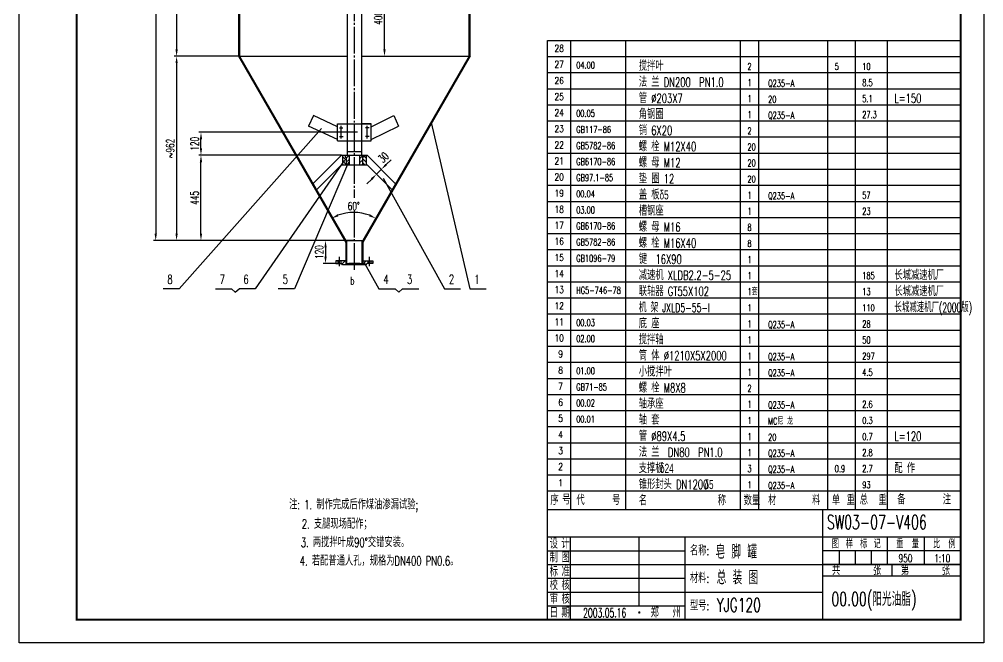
# Model space of a CAD drawing. Extents: x 0 to 5040, y 0 to 7128.
# Drawn here: x 0 to 5040, y 0 to 3254 of the extents above; entities that cross this region are included whole.
import ezdxf
from ezdxf.enums import TextEntityAlignment as Align

# ---------------------------------------------------------------- set-up
doc = ezdxf.new("R2010")
doc.units = 0
doc.header["$LTSCALE"] = 10
doc.header["$MEASUREMENT"] = 0
doc.header["$PDMODE"] = 3
doc.linetypes.add('C2', pattern=[17, 14, -1, 1, -1])
doc.layers.get('0').update_dxf_attribs({"linetype": 'CONTINUOUS'})
doc.layers.get('DEFPOINTS').update_dxf_attribs({"linetype": 'CONTINUOUS'})
for name, color, linetype in [('CENTER', 4, 'C2'), ('DIM', 3, 'CONTINUOUS'), ('TXT', 6, 'CONTINUOUS'), ('XH', 6, 'CONTINUOUS')]:
    doc.layers.add(name, color=color, linetype=linetype)
doc.styles.add('GREEKS', font='greeks', dxfattribs={"width": 0.6667})
doc.styles.add('HZFSD', font='ROMANS', dxfattribs={"width": 0.6667, "bigfont": 'HZFSD'})
doc.styles.add('ROMANC', font='romanc.shx', dxfattribs={"width": 0.8, "bigfont": 'hzfsd.shx'})
doc.styles.add('ROMANS', font='ROMANS.shx', dxfattribs={"width": 0.6667, "bigfont": 'hzfsd.shx'})
doc.dimstyles.new('ARROW', dxfattribs={"dimscale": 10, "dimtxt": 5, "dimasz": 2.2, "dimexe": 1, "dimexo": 0, "dimgap": 1, "dimtad": 1, "dimdec": 0, "dimdsep": 46, "dimtxsty": 'ROMANS', "dimcen": 0, "dimclrd": 3, "dimclre": 3, "dimclrt": 6, "dimadec": 0, "dimazin": 0, "dimtfac": 0.571429, "dimtdec": 0, "dimtix": 1, "dimtofl": 0, "dimtmove": 2, "dimatfit": 3, "dimfxl": 1, "dimtolj": 1, "dimarcsym": 0})

# ---------------------------------------------------------------- blocks, each defined once
blk = doc.blocks.new('*D1')
at = {"color": 3, "linetype": 'ByBlock'}
for p, q in [((1144.7, 3061.4), (810.1, 3061.4)), ((822.1, 3025.4), (822.1, 2135.3)), ((1750.7, 2099.3), (810.1, 2099.3))]:
    blk.add_line(p, q, dxfattribs=at)
for points in [[(816.1, 3025.4), (828.1, 3025.4), (822.1, 3061.4)], [(816.1, 2135.3), (828.1, 2135.3), (822.1, 2099.3)]]:
    blk.add_solid(points, dxfattribs=at)
at = {"layer": 'DEFPOINTS', "color": 0, "linetype": 'ByBlock'}
for p in [(1144.7, 3061.4), (822.1, 2099.3), (1750.7, 2099.3)]:
    blk.add_point(p, dxfattribs=at)
at = {"color": 6, "linetype": 'ByBlock', "insert": (789.1, 2580.3), "char_height": 42, "attachment_point": 5, "rotation": 90, "style": 'HZFSD'}
blk.add_mtext('\\A1;~962', dxfattribs=at)
blk = doc.blocks.new('*D2')
at = {"color": 3, "linetype": 'ByBlock'}
for p, q in [((1140.7, 5061.4), (810.1, 5061.4)), ((822.1, 5025.4), (822.1, 3097.4)), ((1144.7, 3061.4), (810.1, 3061.4))]:
    blk.add_line(p, q, dxfattribs=at)
for points in [[(816.1, 5025.4), (828.1, 5025.4), (822.1, 5061.4)], [(816.1, 3097.4), (828.1, 3097.4), (822.1, 3061.4)]]:
    blk.add_solid(points, dxfattribs=at)
at = {"layer": 'DEFPOINTS', "color": 0, "linetype": 'ByBlock'}
for p in [(1140.7, 5061.4), (822.1, 3061.4), (1144.7, 3061.4)]:
    blk.add_point(p, dxfattribs=at)
at = {"color": 6, "linetype": 'ByBlock', "insert": (789.1, 4061.4), "char_height": 42, "attachment_point": 5, "rotation": 90, "style": 'HZFSD'}
blk.add_mtext('\\A1;2000', dxfattribs=at)
blk = doc.blocks.new('*D3')
at = {"color": 3, "linetype": 'ByBlock'}
for p, q in [((1535.6, 5184.4), (701, 5184.4)), ((713, 5148.4), (713, 2135.3)), ((1740.2, 2099.3), (701, 2099.3))]:
    blk.add_line(p, q, dxfattribs=at)
for points in [[(707, 5148.4), (719, 5148.4), (713, 5184.4)], [(707, 2135.3), (719, 2135.3), (713, 2099.3)]]:
    blk.add_solid(points, dxfattribs=at)
at = {"layer": 'DEFPOINTS', "color": 0, "linetype": 'ByBlock'}
for p in [(1535.6, 5184.4), (713, 2099.3), (1740.2, 2099.3)]:
    blk.add_point(p, dxfattribs=at)
at = {"color": 6, "linetype": 'ByBlock', "insert": (680, 3641.8), "char_height": 42, "attachment_point": 5, "rotation": 90, "style": 'HZFSD'}
blk.add_mtext('\\A1;~3085', dxfattribs=at)
blk = doc.blocks.new('*D9')
at = {"color": 3, "linetype": 'ByBlock'}
for p, q in [((1796.4, 3428.1), (1920.6, 3428.1)), ((1908.6, 3064.1), (1908.6, 3392.1)), ((1788.7, 3028.1), (1920.6, 3028.1))]:
    blk.add_line(p, q, dxfattribs=at)
for points in [[(1902.6, 3392.1), (1914.6, 3392.1), (1908.6, 3428.1)], [(1902.6, 3064.1), (1914.6, 3064.1), (1908.6, 3028.1)]]:
    blk.add_solid(points, dxfattribs=at)
at = {"layer": 'DEFPOINTS', "color": 0, "linetype": 'ByBlock'}
for p in [(1796.4, 3428.1), (1908.6, 3428.1), (1788.7, 3028.1)]:
    blk.add_point(p, dxfattribs=at)
at = {"color": 6, "linetype": 'ByBlock', "insert": (1875.6, 3228.1), "char_height": 42, "attachment_point": 5, "rotation": 90, "style": 'HZFSD'}
blk.add_mtext('\\A1;400', dxfattribs=at)
blk = doc.blocks.new('A$C69914E65')
for p, q in [((31.7, 165.3), (0, 97.3)), ((189.2, 91.9), (31.7, 165.3)), ((409, 91.9), (556.6, 165.3)), ((556.6, 165.3), (588.3, 97.3)), ((189.2, 9.1), (0, 97.3)), ((189.2, 112.5), (409, 112.5)), ((189.2, 112.5), (253.5, 112.5)), ((189.2, 0), (189.2, 112.5)), ((409, 112.5), (344.8, 112.5)), ((409, 0), (409, 112.5)), ((409, 9.1), (588.3, 97.3)), ((189.2, 0), (409, 0))]:
    blk.add_line(p, q)
at = {"layer": 'CENTER'}
for p, q in [((203.1, 84.4), (225.3, 84.4)), ((214.2, 16.7), (214.2, 98.4)), ((395.2, 84.4), (372.9, 84.4)), ((384, 16.7), (384, 98.4)), ((202.6, 28.1), (225.8, 28.1)), ((320.1, 56.3), (278.2, 56.3)), ((395.7, 28.1), (372.4, 28.1))]:
    blk.add_line(p, q, dxfattribs=at)
blk = doc.blocks.new('*D18')
at = {"color": 3, "linetype": 'ByBlock'}
for p, q in [((1710.7, 2099.3), (1588.4, 2099.3)), ((1600.4, 2063.3), (1600.4, 2015.3)), ((1654.6, 1979.3), (1588.4, 1979.3))]:
    blk.add_line(p, q, dxfattribs=at)
for points in [[(1594.4, 2063.3), (1606.4, 2063.3), (1600.4, 2099.3)], [(1594.4, 2015.3), (1606.4, 2015.3), (1600.4, 1979.3)]]:
    blk.add_solid(points, dxfattribs=at)
at = {"layer": 'DEFPOINTS', "color": 0, "linetype": 'ByBlock'}
for p in [(1710.7, 2099.3), (1600.4, 1979.3), (1654.6, 1979.3)]:
    blk.add_point(p, dxfattribs=at)
at = {"color": 6, "linetype": 'ByBlock', "insert": (1567.4, 2039.3), "char_height": 42, "attachment_point": 5, "rotation": 90, "style": 'HZFSD'}
blk.add_mtext('\\A1;120', dxfattribs=at)
blk = doc.blocks.new('*D19')
at = {"color": 3, "linetype": 'ByBlock'}
blk.add_arc((1747.7, 2017), 229.4, 69.0019, 110.9981, dxfattribs=at)
for points in [[(1668.1, 2225.7), (1662.9, 2236.5), (1633, 2215.6)], [(1832.5, 2236.5), (1827.3, 2225.7), (1862.4, 2215.6)]]:
    blk.add_solid(points, dxfattribs=at)
at = {"layer": 'DEFPOINTS', "color": 0, "linetype": 'ByBlock'}
for p in [(1144.7, 3061.4), (2350.7, 3061.4), (1787.6, 2242.9), (1706.2, 2088.9), (1795.2, 2099.3)]:
    blk.add_point(p, dxfattribs=at)
at = {"color": 6, "linetype": 'ByBlock', "insert": (1747.7, 2279.4), "char_height": 42, "attachment_point": 5, "style": 'HZFSD'}
blk.add_mtext('\\A1;60°', dxfattribs=at)
blk = doc.blocks.new('*D20')
at = {"color": 3, "linetype": 'ByBlock'}
for p, q in [((1917.5, 2496.1), (1942.9, 2521.5)), ((1867, 2445.6), (1892, 2470.6)), ((1892.7, 2469.9), (1883.5, 2479.1)), ((1841.6, 2420.2), (1816.1, 2394.7)), ((1867.7, 2444.9), (1858.5, 2454.1))]:
    blk.add_line(p, q, dxfattribs=at)
for points in [[(1913.2, 2500.3), (1921.7, 2491.8), (1892, 2470.6)], [(1837.3, 2424.4), (1845.8, 2415.9), (1867, 2445.6)]]:
    blk.add_solid(points, dxfattribs=at)
at = {"layer": 'DEFPOINTS', "color": 0, "linetype": 'ByBlock'}
for p in [(1892, 2470.6), (1892.7, 2469.9), (1867.7, 2444.9)]:
    blk.add_point(p, dxfattribs=at)
at = {"color": 6, "linetype": 'ByBlock', "insert": (1902.8, 2533.5), "char_height": 42, "attachment_point": 5, "rotation": 45, "style": 'HZFSD'}
blk.add_mtext('\\A1;30', dxfattribs=at)
blk = doc.blocks.new('*D21')
at = {"color": 3, "linetype": 'ByBlock'}
for p, q in [((1683.2, 2544.4), (937.5, 2544.4)), ((949.5, 2135.3), (949.5, 2508.4)), ((1750.7, 2099.3), (937.5, 2099.3))]:
    blk.add_line(p, q, dxfattribs=at)
for points in [[(943.5, 2508.4), (955.5, 2508.4), (949.5, 2544.4)], [(943.5, 2135.3), (955.5, 2135.3), (949.5, 2099.3)]]:
    blk.add_solid(points, dxfattribs=at)
at = {"layer": 'DEFPOINTS', "color": 0, "linetype": 'ByBlock'}
for p in [(949.5, 2544.4), (1683.2, 2544.4), (1750.7, 2099.3)]:
    blk.add_point(p, dxfattribs=at)
at = {"color": 6, "linetype": 'ByBlock', "insert": (916.5, 2321.8), "char_height": 42, "attachment_point": 5, "rotation": 90, "style": 'HZFSD'}
blk.add_mtext('\\A1;445', dxfattribs=at)
blk = doc.blocks.new('*D23')
at = {"color": 3, "linetype": 'ByBlock'}
for p, q in [((1750.7, 2664.4), (937.5, 2664.4)), ((949.5, 2580.4), (949.5, 2628.4)), ((1683.2, 2544.4), (937.5, 2544.4))]:
    blk.add_line(p, q, dxfattribs=at)
for points in [[(943.5, 2628.4), (955.5, 2628.4), (949.5, 2664.4)], [(943.5, 2580.4), (955.5, 2580.4), (949.5, 2544.4)]]:
    blk.add_solid(points, dxfattribs=at)
at = {"layer": 'DEFPOINTS', "color": 0, "linetype": 'ByBlock'}
for p in [(949.5, 2664.4), (1750.7, 2664.4), (1683.2, 2544.4)]:
    blk.add_point(p, dxfattribs=at)
at = {"color": 6, "linetype": 'ByBlock', "insert": (916.5, 2604.4), "char_height": 42, "attachment_point": 5, "rotation": 90, "style": 'HZFSD'}
blk.add_mtext('\\A1;120', dxfattribs=at)

msp = doc.modelspace()

# ---------------------------------------------------------------- hatches: boundary and pattern name
at = {"layer": 'XH'}
h = msp.add_hatch(dxfattribs=at)
h.set_pattern_fill('ANSI31', color=256, scale=6, angle=90, style=0)
h.set_pattern_definition([(135, (-5, 943.389), (-10.6066, -10.6066), [])])
h.paths.add_polyline_path([(1708.22, 2534.41), (1703.22, 2534.41), (1703.22, 2544.41), (1688.22, 2544.41), (1688.22, 2494.41), (1708.22, 2494.41)])
h = msp.add_hatch(dxfattribs=at)
h.set_pattern_fill('ANSI31', color=256, scale=6, style=0)
h.set_pattern_definition([(45, (-5, 943.389), (-10.6066, 10.6066), [])])
h.paths.add_polyline_path([(1723.22, 2544.41), (1703.22, 2544.41), (1703.22, 2534.41), (1708.22, 2534.41), (1708.22, 2494.41), (1723.22, 2494.41)])
h = msp.add_hatch(dxfattribs=at)
h.set_pattern_fill('ANSI31', color=256, scale=6, style=0)
h.set_pattern_definition([(45, (5, 943.389), (-10.6066, 10.6066), [])])
h.paths.add_polyline_path([(1793.22, 2534.41), (1798.22, 2534.41), (1798.22, 2544.41), (1778.22, 2544.41), (1778.22, 2494.41), (1793.22, 2494.41)])
h = msp.add_hatch(dxfattribs=at)
h.set_pattern_fill('ANSI31', color=256, scale=6, angle=90, style=0)
h.set_pattern_definition([(135, (5, 943.389), (-10.6066, -10.6066), [])])
h.paths.add_polyline_path([(1793.22, 2494.41), (1813.22, 2494.41), (1813.22, 2544.41), (1798.22, 2544.41), (1798.22, 2534.41), (1793.22, 2534.41)])
h = msp.add_hatch(dxfattribs=at)
h.set_pattern_fill('ANSI31', color=256, scale=6, style=0)
h.set_pattern_definition([(45, (-15.391, 325.517), (-12.72792, 12.72792), [])])
h.paths.add_polyline_path([(1688.79, 1972.92), (1706.22, 1972.92), (1706.22, 1993.18), (1680.4, 1993.18), (1680.4, 1979.25), (1683.72, 1979.25)])
h.paths.add_polyline_path([(1664.61, 1979.25), (1664.61, 1993.18), (1654.61, 1993.18), (1654.61, 1979.25)])
h = msp.add_hatch(dxfattribs=at)
h.set_pattern_fill('ANSI31', color=256, scale=6, style=0)
h.set_pattern_definition([(45, (15.391, 725.517), (-10.6066, 10.6066), [])])
h.paths.add_polyline_path([(1795.22, 1993.18), (1795.22, 1972.92), (1812.66, 1972.92), (1817.73, 1979.25), (1821.04, 1979.25), (1821.04, 1993.18)])
h.paths.add_polyline_path([(1846.84, 1993.18), (1836.84, 1993.18), (1836.84, 1979.25), (1846.84, 1979.25)])

# ---------------------------------------------------------------- linework, layer by layer
for p, q in [((1144.72, 5056.41), (1144.72, 3061.41)), ((2350.72, 3061.41), (2350.72, 5056.41)), ((2356.72, 3061.41), (2356.72, 5056.41)), ((1150.72, 4412.35), (1150.72, 3061.41)), ((1712.72, 3431.41), (1712.72, 2544.41)), ((1788.72, 3431.41), (1788.72, 2544.41)), ((2760, 120), (2760, 3144)), ((1144.72, 3061.41), (1712.72, 3061.41)), ((1144.72, 3061.41), (1706.22, 2088.86)), ((1150.72, 3061.41), (1706.22, 2099.25)), ((1788.72, 3061.41), (2356.72, 3061.41)), ((2350.72, 3061.41), (1795.22, 2099.25)), ((2356.72, 3061.41), (1795.22, 2088.86)), ((1683.22, 2544.41), (1534.87, 2396.05)), ((1683.22, 2544.41), (1818.22, 2544.41)), ((1688.22, 2544.41), (1688.22, 2494.41)), ((1703.22, 2544.41), (1703.22, 2534.41)), ((1703.22, 2534.41), (1708.22, 2534.41)), ((1708.22, 2534.41), (1708.22, 2494.41)), ((1712.72, 2564.41), (1788.72, 2564.41)), ((1723.22, 2544.41), (1723.22, 2494.41)), ((1723.22, 2544.41), (1723.22, 2494.41)), ((1778.22, 2544.41), (1778.22, 2494.41)), ((1798.22, 2534.41), (1793.22, 2534.41)), ((1793.22, 2534.41), (1793.22, 2494.41)), ((1798.22, 2544.41), (1798.22, 2534.41)), ((1813.22, 2544.41), (1813.22, 2494.41)), ((1818.22, 2544.41), (1966.58, 2396.05)), ((1683.22, 2494.41), (1553.17, 2364.35)), ((1683.22, 2494.41), (1818.22, 2494.41)), ((1750.72, 2494.41), (1750.65, 2494.41)), ((1818.22, 2494.41), (1948.28, 2364.35)), ((1706.22, 2099.25), (1706.22, 1972.92)), ((1706.22, 2099.25), (1795.22, 2099.25)), ((1710.72, 2099.25), (1710.72, 1979.25)), ((1790.72, 2099.25), (1790.72, 1979.25)), ((1795.22, 2099.25), (1795.22, 1975.02)), ((1706.22, 1993.18), (1654.61, 1993.18)), ((1654.61, 1993.18), (1654.61, 1979.25)), ((1654.61, 1979.25), (1683.72, 1979.25)), ((1664.61, 1993.18), (1664.61, 1979.35)), ((1672.33, 1979.25), (1683.72, 1979.25)), ((1680.4, 1993.18), (1680.4, 1979.35)), ((1688.79, 1972.92), (1683.72, 1979.25)), ((1812.66, 1972.92), (1688.79, 1972.92)), ((1706.22, 1979.25), (1795.22, 1979.25)), ((1779.83, 1979.25), (1721.61, 1979.25)), ((1795.22, 1993.18), (1846.84, 1993.18)), ((1812.66, 1972.92), (1817.73, 1979.25)), ((1846.84, 1979.25), (1817.73, 1979.25)), ((1821.04, 1993.18), (1821.04, 1979.35)), ((1836.84, 1993.18), (1836.84, 1979.35)), ((1846.84, 1993.18), (1846.84, 1979.25)), ((2760, 792), (4920, 792)), ((2760, 696), (4920, 696)), ((2760, 696), (4920, 696))]:
    msp.add_line(p, q)
at = {"color": 3}
for p, q in [((4920, 480), (4200, 480)), ((4920, 408), (4200, 408)), ((4920, 348), (4200, 348))]:
    msp.add_line(p, q, dxfattribs=at)
at = {"const_width": 9.6}
msp.add_lwpolyline([(4920, 120), (4920, 7008), (300, 7008), (300, 120)], close=True, dxfattribs=at)
at = {"layer": 'CENTER'}
for p, q in [((1750.72, 6445.12), (1750.72, 2321.69)), ((1750.72, 2255.82), (1750.72, 1938.73)), ((1672.33, 2013.82), (1672.33, 1964.83)), ((1829.11, 2013.82), (1829.11, 1964.83))]:
    msp.add_line(p, q, dxfattribs=at)
at = {"layer": 'DEFPOINTS', "color": 0, "linetype": 'ByBlock'}
for p in [(2360.72, 3028.13), (2360.72, 3028.13), (1692, 1972.92)]:
    msp.add_point(p, dxfattribs=at)
at = {"layer": 'DIM'}
for p, q in [((4200, 120), (4200, 696)), ((2760, 552), (4920, 552)), ((2880, 120), (2880, 552)), ((3240, 192), (3240, 552)), ((3480, 120), (3480, 552)), ((2760, 480), (3480, 480)), ((2760, 408), (4920, 408)), ((2760, 336), (3480, 336)), ((2760, 264), (4200, 264)), ((2760, 192), (3480, 192))]:
    msp.add_line(p, q, dxfattribs=at)
at = {"layer": 'TXT', "color": 3}
for p, q in [((2760, 3144), (4920, 3144)), ((2883.09, 696), (2883.09, 3144)), ((3169.29, 696), (3169.29, 3144)), ((3769.29, 696), (3769.29, 3144)), ((3865.29, 696), (3865.29, 3144)), ((4225.29, 696), (4225.29, 3144)), ((4369.29, 696), (4369.29, 3144)), ((4537.29, 696), (4537.29, 3144)), ((2760, 3060), (4920, 3060)), ((2760, 2976), (4920, 2976)), ((2760, 2892), (4920, 2892)), ((2760, 2808), (4920, 2808)), ((2760, 2724), (4920, 2724)), ((2760, 2640), (4920, 2640)), ((2760, 2556), (4920, 2556)), ((2760, 2472), (4920, 2472)), ((2760, 2388), (4920, 2388)), ((2760, 2304), (4920, 2304)), ((2760, 2220), (4920, 2220)), ((2760, 2136), (4920, 2136)), ((2760, 2052), (4920, 2052)), ((2760, 1968), (4920, 1968)), ((2760, 1884), (4920, 1884)), ((2760, 1800), (4920, 1800)), ((2760, 1716), (4920, 1716)), ((2760, 1632), (4920, 1632)), ((2760, 1548), (4920, 1548)), ((2760, 1464), (4920, 1464)), ((2760, 1380), (4920, 1380)), ((2760, 1296), (4920, 1296)), ((2760, 1212), (4920, 1212)), ((2760, 1128), (4920, 1128)), ((2760, 1044), (4920, 1044)), ((2760, 960), (4920, 960)), ((2760, 876), (4920, 876)), ((2760, 792), (4920, 792)), ((4536, 552), (4536, 408)), ((4728, 552), (4728, 408)), ((4284, 480), (4284, 408)), ((4368, 480), (4368, 408)), ((4452, 480), (4452, 408)), ((4560, 408), (4560, 348)), ((4920, 120), (4920, 182.05)), ((4846.24, 120), (4920, 120))]:
    msp.add_line(p, q, dxfattribs=at)
at = {"layer": 'TXT'}
msp.add_lwpolyline([(0, 0), (0, 7128), (5040, 7128), (5040, 0)], close=True, dxfattribs=at)
at = {"layer": 'TXT', "const_width": 6}
msp.add_lwpolyline([(3237, 157.74, 1), (3243, 157.74, 1)], format="xyb", close=True, dxfattribs=at)
at = {"layer": 'TXT'}
for points in [[(1700.15, 1993.18), (1706.22, 1993.18), (1706.26, 1999.36)], [(1706.22, 1979.25), (1712.83, 1979.25), (1706.22, 1972.92)], [(1795.22, 1979.25), (1788.61, 1979.25), (1795.22, 1972.92)], [(1801.29, 1993.18), (1795.22, 1993.18), (1795.19, 1999.36)]]:
    msp.add_solid(points, dxfattribs=at)
at = {"layer": 'XH'}
for p, q in [((1579.11, 2684.98), (835.05, 1847.78)), ((2151.8, 2716.4), (2355.11, 1847.78)), ((1698.82, 2519.2), (1232.25, 1847.78)), ((1719.69, 2508.07), (1437.56, 1847.78)), ((1902.2, 2424.62), (2222.18, 1847.78)), ((1804.57, 1981.96), (1879.68, 1847.78)), ((835.05, 1847.78), (751.05, 1847.78)), ((1024.7, 1847.78), (1108.7, 1847.78)), ((1128.48, 1829.92), (1108.7, 1847.78)), ((1128.48, 1829.92), (1148.25, 1847.78)), ((1232.25, 1847.78), (1148.25, 1847.78)), ((1437.56, 1847.78), (1353.56, 1847.78)), ((1879.68, 1847.78), (1963.68, 1847.78)), ((1983.46, 1829.92), (1963.68, 1847.78)), ((1983.46, 1829.92), (2003.23, 1847.78)), ((2003.23, 1847.78), (2087.23, 1847.78)), ((2222.18, 1847.78), (2306.18, 1847.78)), ((2355.11, 1847.78), (2439.11, 1847.78))]:
    msp.add_line(p, q, dxfattribs=at)

# ---------------------------------------------------------------- block references
at = {"xscale": 0.8, "yscale": 0.8, "zscale": 0.8}
msp.add_blockref('A$C69914E65', (1511.41, 2619.41), dxfattribs=at)

# ---------------------------------------------------------------- texts
at = {"layer": 'TXT'}
for s, height, style, width, p in [('28', 36, 'ROMANC', 0.8, (2796.8, 3084.62)), ('27', 36, 'ROMANC', 0.8, (2796.8, 3000.62)), ('04.00', 36, 'ROMANC', 0.6667, (2910.25, 2997)), ('搅拌叶', 48, 'HZFSD', 0.6667, (3237.56, 2986.05)), ('2', 36, 'ROMANC', 0.6667, (3805.24, 2989.93)), ('5', 36, 'ROMANC', 0.6667, (4261.24, 2989.93)), ('10', 36, 'ROMANC', 0.6667, (4405.24, 2989.93)), ('26', 36, 'ROMANC', 0.8, (2796.8, 2916.62)), ('法 兰 DN200  PN1.0', 48, 'HZFSD', 0.6667, (3237.56, 2902.05)), ('1', 36, 'ROMANC', 0.6667, (3805.24, 2905.93)), ('Q235-A', 36, 'ROMANC', 0.6667, (3913.16, 2902.61)), ('8.5', 36, 'ROMANC', 0.6667, (4405.24, 2905.93)), ('25', 36, 'ROMANC', 0.8, (2796.8, 2832.62)), ('管 %%C203X7', 48, 'HZFSD', 0.6667, (3237.56, 2818.05)), ('1', 36, 'ROMANC', 0.6667, (3805.24, 2821.93)), ('20', 36, 'ROMANC', 0.6667, (3913.16, 2818.61)), ('5.1', 36, 'ROMANC', 0.6667, (4405.24, 2821.93)), ('L=150', 48, 'HZFSD', 0.6667, (4573.34, 2818.05)), ('24', 36, 'ROMANC', 0.8, (2796.8, 2748.62)), ('00.05', 36, 'ROMANC', 0.6667, (2910.25, 2745)), ('角钢圈', 48, 'HZFSD', 0.6667, (3237.56, 2734.05)), ('1', 36, 'ROMANC', 0.6667, (3805.24, 2737.93)), ('1', 36, 'ROMANC', 0.6667, (3805.24, 2737.93)), ('27.3', 36, 'ROMANC', 0.6667, (4405.24, 2737.93)), ('Q235-A', 36, 'ROMANC', 0.6667, (3913.16, 2734.61)), ('Q235-A', 36, 'ROMANC', 0.6667, (3913.16, 2734.61)), ('23', 36, 'ROMANC', 0.8, (2796.8, 2664.62)), ('GB117-86', 36, 'ROMANC', 0.6667, (2910.25, 2661)), ('销 6X20', 48, 'HZFSD', 0.6667, (3237.56, 2650.05)), ('2', 36, 'ROMANC', 0.6667, (3805.24, 2653.93)), ('22', 36, 'ROMANC', 0.8, (2796.8, 2580.62)), ('GB5782-86', 36, 'ROMANC', 0.6667, (2910.25, 2577)), ('螺 栓 M12X40', 48, 'HZFSD', 0.6667, (3237.56, 2566.05)), ('20', 36, 'ROMANC', 0.6667, (3805.24, 2569.93)), ('21', 36, 'ROMANC', 0.8, (2796.8, 2496.62)), ('GB6170-86', 36, 'ROMANC', 0.6667, (2910.25, 2493)), ('螺 母 M12', 48, 'HZFSD', 0.6667, (3237.56, 2482.05)), ('20', 36, 'ROMANC', 0.6667, (3805.24, 2485.93)), ('20', 36, 'ROMANC', 0.8, (2796.8, 2412.62)), ('GB97.1-85', 36, 'ROMANC', 0.6667, (2910.25, 2409)), ('垫 圈 12', 48, 'HZFSD', 0.6667, (3237.56, 2398.05)), ('20', 36, 'ROMANC', 0.6667, (3805.24, 2401.93)), ('19', 36, 'ROMANC', 0.8, (2796.8, 2328.62)), ('00.04', 36, 'ROMANC', 0.6667, (2910.25, 2325)), ('盖 板', 48, 'HZFSD', 0.6667, (3237.56, 2314.05)), ('d5', 48, 'GREEKS', 0.6667, (3345.81, 2314.05)), ('1', 36, 'ROMANC', 0.6667, (3805.24, 2317.93)), ('Q235-A', 36, 'ROMANC', 0.6667, (3913.16, 2314.61)), ('57', 36, 'ROMANC', 0.6667, (4405.24, 2317.93)), ('18', 36, 'ROMANC', 0.8, (2796.8, 2244.62)), ('03.00', 36, 'ROMANC', 0.6667, (2910.25, 2241)), ('槽钢座', 48, 'HZFSD', 0.6667, (3237.56, 2230.05)), ('1', 36, 'ROMANC', 0.6667, (3805.24, 2233.93)), ('23', 36, 'ROMANC', 0.6667, (4405.24, 2233.93)), ('17', 36, 'ROMANC', 0.8, (2796.8, 2160.62)), ('GB6170-86', 36, 'ROMANC', 0.6667, (2910.25, 2157)), ('螺 母 M16', 48, 'HZFSD', 0.6667, (3237.56, 2146.05)), ('8', 36, 'ROMANC', 0.6667, (3805.24, 2149.93)), ('16', 36, 'ROMANC', 0.8, (2796.8, 2076.62)), ('GB5782-86', 36, 'ROMANC', 0.6667, (2910.25, 2073)), ('螺 栓 M16X40', 48, 'HZFSD', 0.6667, (3237.56, 2062.05)), ('8', 36, 'ROMANC', 0.6667, (3805.24, 2065.93)), ('15', 36, 'ROMANC', 0.8, (2796.8, 1992.62)), ('GB1096-79', 36, 'ROMANC', 0.6667, (2910.25, 1989)), ('键  16X90', 48, 'HZFSD', 0.6667, (3237.56, 1978.05)), ('1', 36, 'ROMANC', 0.6667, (3805.24, 1981.93)), ('14', 36, 'ROMANC', 0.8, (2796.8, 1908.62)), ('减速机 XLDB2.2-5-25', 48, 'HZFSD', 0.6667, (3237.56, 1894.05)), ('1', 36, 'ROMANC', 0.6667, (3805.24, 1897.93)), ('185', 36, 'ROMANC', 0.6667, (4405.24, 1897.93)), ('长城减速机厂', 48, 'HZFSD', 0.6667, (4573.34, 1894.05)), ('b', 40, 'HZFSD', 0.6667, (1729.22, 1869.8)), ('13', 36, 'ROMANC', 0.8, (2796.8, 1824.62)), ('HG5-746-78', 36, 'ROMANC', 0.6667, (2910.25, 1821)), ('联轴器 GT55X102', 48, 'HZFSD', 0.6667, (3237.56, 1810.05)), ('1套', 36, 'ROMANC', 0.6667, (3805.24, 1813.93)), ('13', 36, 'ROMANC', 0.6667, (4405.24, 1813.93)), ('长城减速机厂', 48, 'HZFSD', 0.6667, (4573.34, 1810.05)), ('12', 36, 'ROMANC', 0.8, (2796.8, 1740.62)), ('机 架 JXLD5-55-I', 45, 'ROMANC', 0.6667, (3237.56, 1726.05)), ('1', 36, 'ROMANC', 0.6667, (3805.24, 1729.93)), ('110', 36, 'ROMANC', 0.6667, (4405.24, 1729.93)), ('长城减速机厂(2000版)', 48, 'HZFSD', 0.6, (4573.34, 1726.05)), ('11', 36, 'ROMANC', 0.8, (2796.8, 1656.62)), ('00.03', 36, 'ROMANC', 0.6667, (2910.25, 1653)), ('底 座', 48, 'HZFSD', 0.6667, (3237.56, 1642.05)), ('1 ', 36, 'ROMANC', 0.6667, (3805.24, 1645.93)), ('Q235-A', 36, 'ROMANC', 0.6667, (3913.16, 1642.61)), ('28', 36, 'ROMANC', 0.6667, (4405.24, 1645.93)), ('10', 36, 'ROMANC', 0.8, (2796.8, 1572.62)), ('02.00', 36, 'ROMANC', 0.6667, (2910.25, 1569)), ('搅拌轴', 48, 'HZFSD', 0.6667, (3237.56, 1558.05)), ('1', 36, 'ROMANC', 0.6667, (3805.24, 1561.93)), ('50', 36, 'ROMANC', 0.6667, (4405.24, 1561.93)), (' 9', 36, 'ROMANC', 0.8, (2796.8, 1488.62)), ('筒 体 %%C1210X5X2000', 48, 'HZFSD', 0.6667, (3237.56, 1474.05)), ('1 ', 36, 'ROMANC', 0.6667, (3805.24, 1477.93)), ('297', 36, 'ROMANC', 0.6667, (4405.24, 1477.93)), ('Q235-A', 36, 'ROMANC', 0.6667, (3913.16, 1474.61)), (' 8', 36, 'ROMANC', 0.8, (2796.8, 1404.62)), ('01.00', 36, 'ROMANC', 0.6667, (2910.25, 1401)), ('小搅拌叶', 48, 'HZFSD', 0.6667, (3237.56, 1390.05)), ('1', 36, 'ROMANC', 0.6667, (3805.24, 1393.93)), ('Q235-A', 36, 'ROMANC', 0.6667, (3913.16, 1390.61)), ('4.5', 36, 'ROMANC', 0.6667, (4405.24, 1393.93)), (' 7', 36, 'ROMANC', 0.8, (2796.8, 1320.62)), ('GB71-85', 36, 'ROMANC', 0.6667, (2910.25, 1317)), ('螺 栓 M8X8', 48, 'HZFSD', 0.6667, (3237.56, 1306.05)), ('2', 36, 'ROMANC', 0.6667, (3805.24, 1309.93)), (' 6', 36, 'ROMANC', 0.8, (2796.8, 1236.62)), ('00.02', 36, 'ROMANC', 0.6667, (2910.25, 1233)), ('轴承座', 48, 'HZFSD', 0.6667, (3237.56, 1222.05)), ('1', 36, 'ROMANC', 0.6667, (3805.24, 1225.93)), ('2.6', 36, 'ROMANC', 0.6667, (4405.24, 1225.93)), ('Q235-A', 36, 'ROMANC', 0.6667, (3913.16, 1222.61)), (' 5', 36, 'ROMANC', 0.8, (2796.8, 1152.62)), ('00.01', 36, 'ROMANC', 0.6667, (2910.25, 1149)), ('轴 套', 48, 'HZFSD', 0.6667, (3237.56, 1138.05)), ('1', 36, 'ROMANC', 0.6667, (3805.24, 1141.93)), ('MC尼 龙', 36, 'ROMANC', 0.6667, (3913.16, 1138.61)), ('0.3', 36, 'ROMANC', 0.6667, (4405.24, 1141.93)), (' 4', 36, 'ROMANC', 0.8, (2796.8, 1068.62)), ('管 %%C89X4.5', 48, 'HZFSD', 0.6667, (3237.56, 1054.05)), ('1', 36, 'ROMANC', 0.6667, (3805.24, 1057.93)), ('20', 36, 'ROMANC', 0.6667, (3913.16, 1054.61)), ('0.7', 36, 'ROMANC', 0.6667, (4405.24, 1057.93)), ('L=120', 48, 'HZFSD', 0.6667, (4573.34, 1054.05)), (' 3', 36, 'ROMANC', 0.8, (2796.8, 984.62)), ('法 兰  DN80  PN1.0', 48, 'HZFSD', 0.6667, (3237.56, 970.05)), ('1', 36, 'ROMANC', 0.6667, (3805.24, 973.93)), ('2.8', 36, 'ROMANC', 0.6667, (4405.24, 973.93)), ('Q235-A', 36, 'ROMANC', 0.6667, (3913.16, 970.61)), (' 2', 36, 'ROMANC', 0.8, (2796.8, 900.62)), ('支撑板', 48, 'HZFSD', 0.6667, (3237.56, 886.05)), ('d24', 48, 'GREEKS', 0.6667, (3348.57, 886.05)), ('3', 36, 'ROMANC', 0.6667, (3805.24, 889.93)), ('Q235-A', 36, 'ROMANC', 0.6667, (3913.16, 886.61)), ('0.9', 36, 'ROMANC', 0.6667, (4261.24, 889.93)), ('2.7', 36, 'ROMANC', 0.6667, (4405.24, 889.93)), ('配 作', 48, 'HZFSD', 0.6667, (4573.34, 886.05)), (' 1', 36, 'ROMANC', 0.8, (2796.8, 816.62)), ('锥形封头 DN1200', 48, 'HZFSD', 0.6667, (3237.56, 802.05)), ('d5', 48, 'GREEKS', 0.6667, (3580.5, 802.05)), ('1', 36, 'ROMANC', 0.6667, (3805.24, 805.93)), ('Q235-A', 36, 'ROMANC', 0.6667, (3913.16, 802.61)), ('93', 36, 'ROMANC', 0.6667, (4405.24, 805.93)), ('序', 48, 'HZFSD', 0.6667, (2775.46, 720.01)), ('号', 48, 'HZFSD', 0.6667, (2837.65, 721.91)), ('代      号', 48, 'HZFSD', 0.6667, (2911.35, 720.01)), ('名', 48, 'HZFSD', 0.6667, (3237.56, 718.05)), ('称', 48, 'HZFSD', 0.6667, (3650.07, 718.05)), ('数量', 48, 'HZFSD', 0.6667, (3785.81, 718.05)), ('材', 48, 'HZFSD', 0.6667, (3913.16, 718.61)), ('料', 48, 'HZFSD', 0.6667, (4143.54, 718.61)), ('单', 48, 'HZFSD', 0.6667, (4246.21, 719.67)), ('重', 48, 'HZFSD', 0.6667, (4323.72, 719.67)), ('总', 48, 'HZFSD', 0.6667, (4391.82, 721.56)), ('重', 48, 'HZFSD', 0.6667, (4490.03, 719.67)), ('备', 48, 'HZFSD', 0.6667, (4587.91, 722.56)), ('注', 48, 'HZFSD', 0.6667, (4825.97, 722.56)), ('注: 1. 制作完成后作煤油渗漏试验;', 48, 'HZFSD', 0.6667, (1409.91, 696.72)), ('SW03-07-V406', 72, 'HZFSD', 0.6667, (4220.17, 593.16)), ('2. 支腿现场配作；', 48, 'HZFSD', 0.6667, (1476.42, 595.79)), ('3. 两搅拌叶成90%%d交错安装。', 48, 'HZFSD', 0.6667, (1471.17, 499.4)), ('设', 48, 'HZFSD', 0.6667, (2771.63, 491.99)), ('计', 48, 'HZFSD', 0.6667, (2832.67, 491.99)), ('名', 48, 'HZFSD', 0.6667, (3504.96, 455.93)), ('称:', 48, 'HZFSD', 0.6667, (3547.97, 455.93)), ('皂 脚 罐', 72, 'HZFSD', 0.6667, (3638.25, 438.76)), ('图', 42, 'HZFSD', 0.6667, (4245.94, 493.58)), ('样', 42, 'HZFSD', 0.6667, (4319.16, 493.58)), ('标', 42, 'HZFSD', 0.6667, (4393.78, 493.58)), ('记', 42, 'HZFSD', 0.6667, (4464.19, 493.58)), ('重', 42, 'HZFSD', 0.6667, (4582.8, 493.58)), ('量', 42, 'HZFSD', 0.6667, (4663.75, 493.58)), ('比', 42, 'HZFSD', 0.6667, (4774.8, 493.58)), ('例', 42, 'HZFSD', 0.6667, (4855.75, 493.58)), ('4. 若配普通人孔，规格为DN400 PN0.6。', 48, 'HZFSD', 0.6667, (1465.91, 403.01)), ('制', 48, 'HZFSD', 0.6667, (2771.63, 419.94)), ('图', 48, 'HZFSD', 0.6667, (2833.65, 419.94)), ('共', 48, 'HZFSD', 0.6667, (4247.24, 353.6)), ('张', 48, 'HZFSD', 0.6667, (4461.25, 353.6)), ('第', 48, 'HZFSD', 0.6667, (4607.24, 353.6)), ('张', 48, 'HZFSD', 0.6667, (4821.25, 353.6)), ('标', 48, 'HZFSD', 0.6667, (2771.63, 345.92)), ('准', 48, 'HZFSD', 0.6667, (2833.65, 345.92)), ('材', 48, 'HZFSD', 0.6667, (3504.96, 312.68)), ('料:', 48, 'HZFSD', 0.6667, (3547.97, 312.68)), ('总 装 图', 72, 'HZFSD', 0.6667, (3644.53, 304.56)), ('校', 48, 'HZFSD', 0.6667, (2771.63, 275.84)), ('核', 48, 'HZFSD', 0.6667, (2833.65, 275.84)), ('审', 48, 'HZFSD', 0.6667, (2771.63, 203.84)), ('核', 48, 'HZFSD', 0.6667, (2833.65, 203.84)), ('00.00(阳光油脂)', 72, 'HZFSD', 0.6667, (4244.11, 191.86)), ('型', 48, 'HZFSD', 0.6667, (3504.96, 168.68)), ('号:', 48, 'HZFSD', 0.6667, (3547.97, 168.68)), ('YJG120', 72, 'HZFSD', 0.65, (3644.53, 160.56)), ('日', 48, 'HZFSD', 0.6667, (2771.63, 131.84)), ('期', 48, 'HZFSD', 0.6667, (2833.65, 131.84)), ('郑   州', 48, 'HZFSD', 0.6667, (3299.31, 131.84))]:
    msp.add_text(s, height=height, dxfattribs=dict(at, style=style, width=width)).set_placement(p)
at = {"layer": 'TXT', "style": 'HZFSD'}
for s, height, width, p in [('950', 42, 0.6667, (4631.2, 419.62)), ('1:10', 42, 0.6667, (4823.2, 419.62)), ('2003.05.16', 48, 0.609, (3059.36, 131.84))]:
    msp.add_text(s, height=height, dxfattribs=dict(at, width=width)).set_placement(p, align=Align.CENTER)
at = {"layer": 'XH', "style": 'ROMANS', "width": 0.6667}
for s, p in [('8', (787.67, 1858.51)), ('7', (1061.33, 1858.51)), ('6', (1184.87, 1858.51)), ('5', (1390.18, 1858.51)), ('4', (1916.31, 1858.51)), ('3', (2039.85, 1858.51)), ('2', (2258.8, 1858.51)), ('1', (2391.73, 1858.51))]:
    msp.add_text(s, height=48, dxfattribs=at).set_placement(p, align=Align.BOTTOM_CENTER)

# ---------------------------------------------------------------- dimensions: what is measured, and where the dimension line sits
at = {"layer": 'DIM'}
for base, p1, p2, text, picture, middle in [((713.05, 2099.25), (1535.63, 5184.41), (1740.2, 2099.25), '~3085', '*D3', (680.05, 3641.83)), ((822.12, 2099.25), (1144.72, 3061.41), (1750.72, 2099.25), '~962', '*D1', (789.12, 2580.33)), ((949.49, 2544.41), (1750.72, 2099.25), (1683.22, 2544.41), '445', '*D21', (916.49, 2321.83))]:
    dim = msp.add_linear_dim(base=base, p1=p1, p2=p2, angle=90, text=text, dimstyle='ARROW', override={"dimscale": 12, "dimtxt": 3.5, "dimasz": 3, "dimdec": 1, "dimtxsty": 'HZFSD', "dimtdec": 1}, dxfattribs=at)
    dim.commit()
    dim.dimension.update_dxf_attribs({"geometry": picture, "text_midpoint": middle})
for base, p1, p2, picture, middle in [((822.12, 3061.41), (1140.72, 5061.41), (1144.72, 3061.41), '*D2', (789.12, 4061.41)), ((949.49, 2664.41), (1683.22, 2544.41), (1750.72, 2664.41), '*D23', (916.49, 2604.41)), ((1600.43, 1979.25), (1710.72, 2099.25), (1654.61, 1979.25), '*D18', (1567.43, 2039.25))]:
    dim = msp.add_linear_dim(base=base, p1=p1, p2=p2, angle=90, dimstyle='ARROW', override={"dimscale": 12, "dimtxt": 3.5, "dimasz": 3, "dimdec": 1, "dimtxsty": 'HZFSD', "dimtdec": 1}, dxfattribs=at)
    dim.commit()
    dim.dimension.update_dxf_attribs({"geometry": picture, "text_midpoint": middle})
dim = msp.add_linear_dim(base=(1908.57, 3461.41), p1=(1788.72, 3061.41), p2=(1796.37, 3461.41), angle=90, dimstyle='ARROW', override={"dimscale": 12, "dimtxt": 3.5, "dimasz": 3, "dimdec": 1, "dimtxsty": 'HZFSD', "dimtdec": 1}, dxfattribs=at)
dim.commit()
dim.dimension.update_dxf_attribs({"geometry": '*D9', "text_midpoint": (1875.57, 3228.13), "insert": (0, 33.27)})
dim = msp.add_angular_dim_2l(base=(1787.55, 2242.87), line1=((2350.72, 3061.41), (1795.22, 2099.25)), line2=((1144.72, 3061.41), (1706.22, 2088.86)), dimstyle='ARROW', override={"dimscale": 12, "dimtxt": 3.5, "dimasz": 3, "dimtxsty": 'HZFSD', "dimazin": 2}, dxfattribs=at)
dim.commit()
dim.dimension.update_dxf_attribs({"geometry": '*D19', "text_midpoint": (1747.72, 2279.35)})
dim = msp.add_linear_dim(base=(1892.02, 2470.61), p1=(1867.73, 2444.9), p2=(1892.73, 2469.9), angle=45, text='30', dimstyle='ARROW', override={"dimscale": 12, "dimtxt": 3.5, "dimasz": 3, "dimdec": 1, "dimtxsty": 'HZFSD', "dimtdec": 1}, dxfattribs=at)
dim.commit()
dim.dimension.update_dxf_attribs({"geometry": '*D20', "text_midpoint": (1902.77, 2533.49), "dimtype": 161})

doc.saveas('drawing.dxf')
